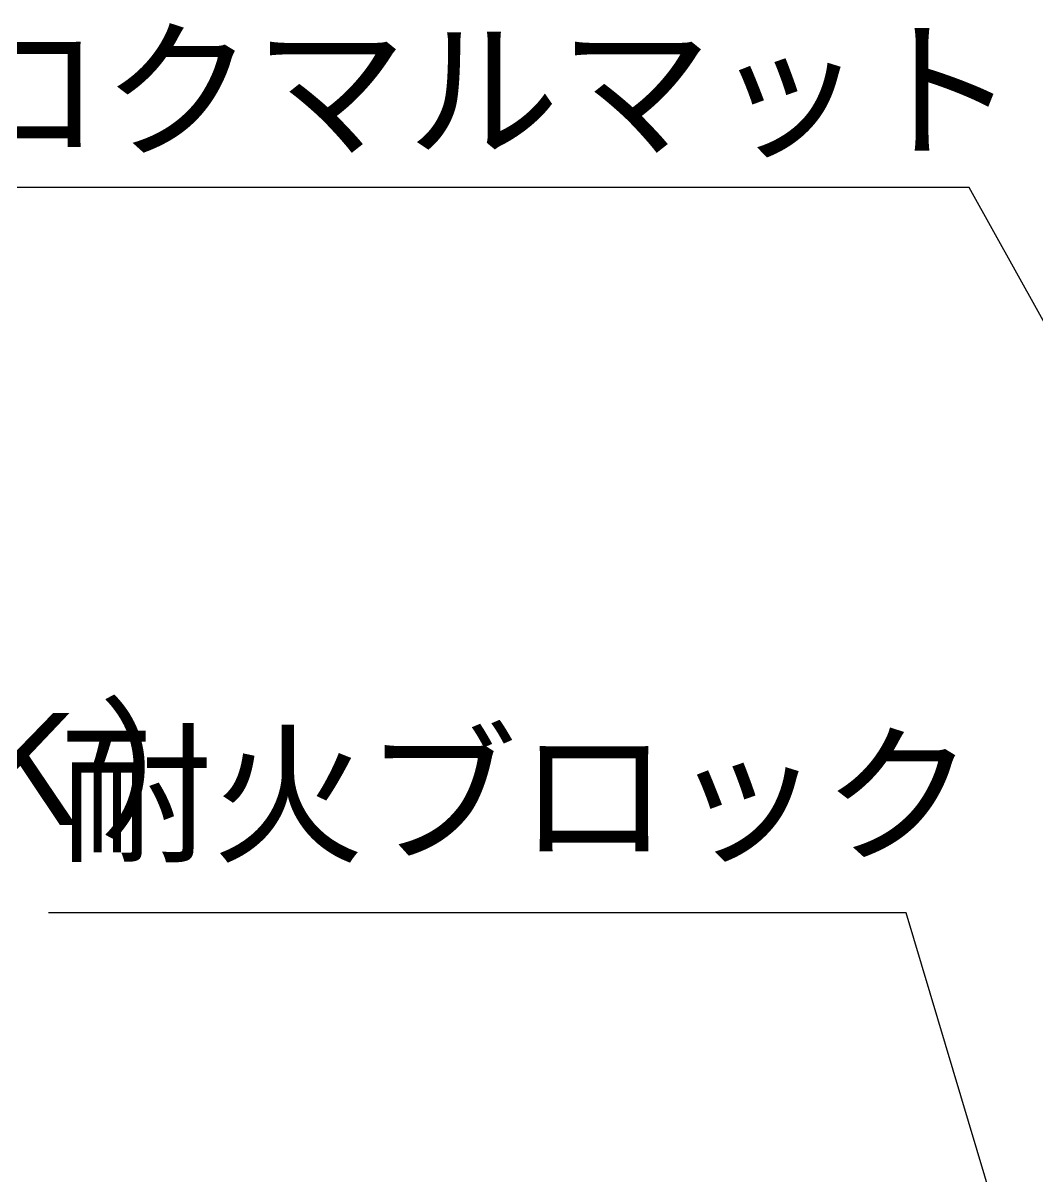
# Model space of a CAD drawing. Extents: x 443 to 1217, y -1921 to -677.
# Drawn here: x 522.77 to 545.45, y -747.11 to -721.31 of the extents above; entities that cross this region are included whole.
import ezdxf
from ezdxf.enums import TextEntityAlignment as Align

# ---------------------------------------------------------------- set-up
doc = ezdxf.new("R2010")
doc.units = 0
doc.header["$MEASUREMENT"] = 0
doc.layers.get('0').update_dxf_attribs({"linetype": 'CONTINUOUS'})
doc.layers.add('10', color=7, linetype='CONTINUOUS')
doc.styles.add('ｽﾀｲﾙ2', font='MS PGothic.ttf')

msp = doc.modelspace()

# ---------------------------------------------------------------- linework, layer by layer
at = {"color": 7, "linetype": 'Continuous'}
for p, q in [((543.927, -724.991), (520.533, -724.991)), ((552.188, -739.844), (543.927, -724.991)), ((542.525, -741.223), (523.342, -741.223)), ((545.135, -749.966), (542.525, -741.223))]:
    msp.add_line(p, q, dxfattribs=at)

# ---------------------------------------------------------------- texts
at = {"layer": '10', "style": 'ｽﾀｲﾙ2'}
for tag, p in [('ロクマルマット', (521.125, -724.813)), ('（ＴＡＦＴＢＫ）', (500.581, -740.004)), ('耐火ブロック', (523.595, -740.574))]:
    msp.add_attdef(tag, text='', height=2.5, dxfattribs=at).set_placement(p, align=Align.BOTTOM_LEFT)

doc.saveas('drawing.dxf')
